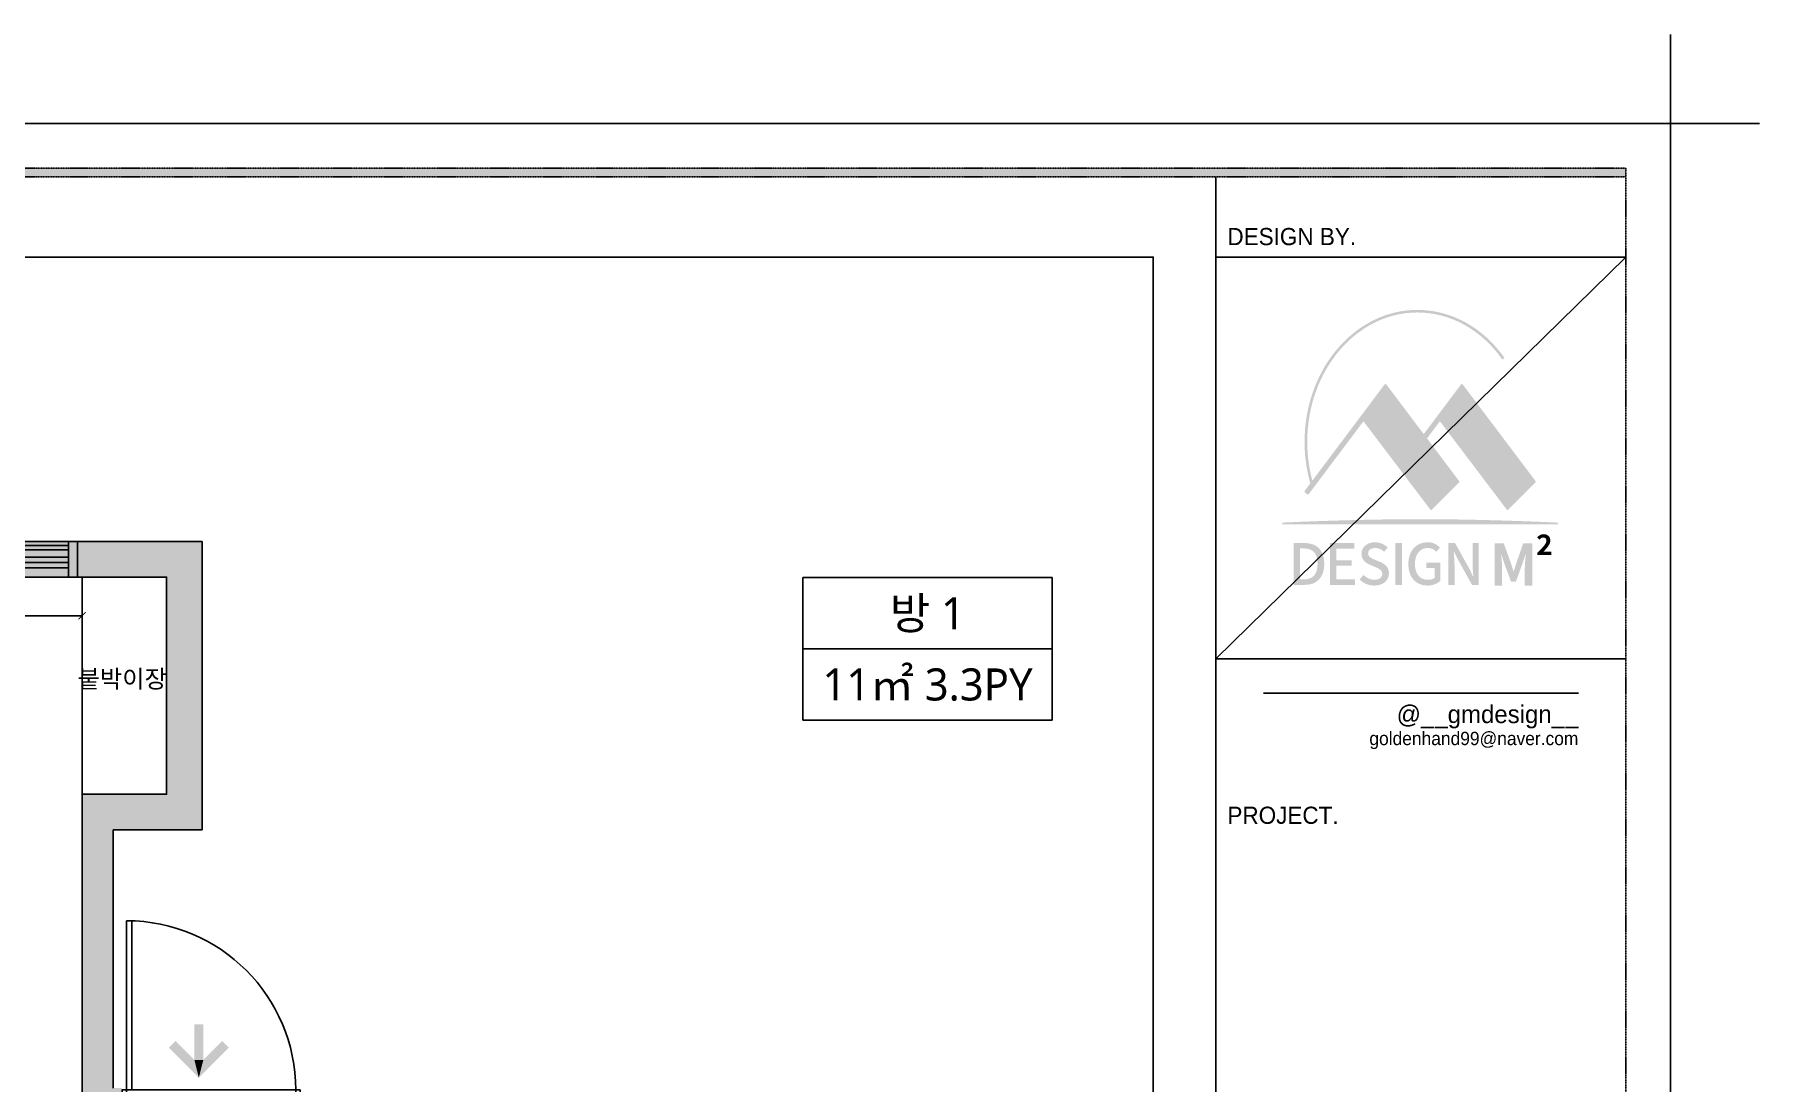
# Model space of a CAD drawing. Header units: millimetres. Extents: x 0 to 460473, y -68369 to 85219.
# Drawn here: x 263340 to 273027, y 16613 to 22497 of the extents above; entities that cross this region are included whole.
import ezdxf
from ezdxf.enums import TextEntityAlignment as Align

# ---------------------------------------------------------------- set-up
doc = ezdxf.new("R2010")
doc.units = ezdxf.units.MM
doc.header["$LTSCALE"] = 50
doc.linetypes.add('HIDDEN2', pattern=[0.1875, 0.125, -0.0625])
doc.layers.add('00', color=7, linetype='Continuous', lineweight=0)
for name, color, linetype in [('DIM', 7, 'Continuous'), ('FORM(YOURNAME)-11', 1, 'Continuous'), ('fur', 6, 'Continuous'), ('ha', 8, 'Continuous'), ('hid', 8, 'HIDDEN2'), ('text', 7, 'Continuous'), ('wall', 2, 'Continuous'), ('win', 4, 'Continuous')]:
    doc.layers.add(name, color=color, linetype=linetype)
doc.styles.add('N 맑은고딕', font='malgun.ttf')
doc.styles.add('NEW 맑은고딕', font='malgun.ttf')
doc.styles.add('YOURNAME', font='')
doc.styles.add('맑은 고딕', font='malgun.ttf')
doc.styles.get('YOURNAME').set_extended_font_data('HYwulM')
doc.dimstyles.new('DH IN40', dxfattribs={"dimscale": 40, "dimtxt": 2.5, "dimasz": 1, "dimexe": 1.5, "dimexo": 1.5, "dimtad": 1, "dimdec": 7, "dimlunit": 6, "dimtxsty": '맑은 고딕', "dimblk": 'ARCHTICK', "dimcen": 2.5, "dimclrd": 256, "dimclre": 256, "dimclrt": 256, "dimadec": 0, "dimazin": 0, "dimtfac": 1, "dimtdec": 7, "dimtix": 1, "dimtmove": 0, "dimatfit": 3, "dimldrblk": 'ARCHTICK', "dimfxl": 1, "dimtfillclr": 1, "dimlwd": -1, "dimlwe": -1, "dimarcsym": 0})

# ---------------------------------------------------------------- blocks, each defined once
blk = doc.blocks.new('FORM-PLAN')
h = blk.add_hatch(color=8)
h.dxf.hatch_style = 2
edge = h.paths.add_edge_path()
edge.add_spline(control_points=[(3341, 47834), (3341, 47834), (3401, 47787), (3401, 47787), (3405, 47783), (3411, 47782), (3416, 47783), (3421, 47783), (3426, 47786), (3429, 47791), (3429, 47791), (4659, 49428), (4659, 49428), (4659, 49428), (6163, 47442), (6163, 47442), (6167, 47437), (6172, 47434), (6178, 47434), (6178, 47434), (6179, 47434), (6179, 47434), (6184, 47434), (6190, 47436), (6193, 47440), (6193, 47440), (6808, 48057), (6808, 48057), (6815, 48064), (6816, 48075), (6810, 48083), (6810, 48083), (6087, 49043), (6087, 49043), (6087, 49043), (6376, 49428), (6376, 49428), (6376, 49428), (7880, 47442), (7880, 47442), (7884, 47437), (7889, 47434), (7895, 47434), (7895, 47434), (7896, 47434), (7896, 47434), (7901, 47434), (7907, 47436), (7910, 47440), (7910, 47440), (8525, 48057), (8525, 48057), (8532, 48064), (8533, 48075), (8527, 48083), (8527, 48083), (6886, 50259), (6886, 50259), (6883, 50265), (6877, 50268), (6870, 50268), (6870, 50268), (6870, 50268), (6870, 50268), (6864, 50268), (6858, 50265), (6854, 50259), (6854, 50259), (6013, 49140), (6013, 49140), (6013, 49140), (5169, 50259), (5169, 50259), (5166, 50265), (5160, 50268), (5153, 50268), (5153, 50268), (5153, 50268), (5153, 50268), (5147, 50268), (5141, 50265), (5137, 50259), (5137, 50259), (3511, 48095), (3511, 48095), (3435, 48377), (3396, 48671), (3396, 48970), (3396, 50570), (4506, 51872), (5870, 51872), (6608, 51872), (7301, 51490), (7773, 50824), (7776, 50819), (7783, 50818), (7787, 50821), (7787, 50821), (7821, 50843), (7821, 50843), (7823, 50845), (7824, 50847), (7825, 50850), (7825, 50852), (7825, 50855), (7823, 50857), (7340, 51539), (6628, 51930), (5870, 51930), (4473, 51930), (3336, 50602), (3336, 48970), (3336, 48649), (3379, 48334), (3465, 48033), (3465, 48033), (3337, 47862), (3337, 47862), (3330, 47854), (3332, 47841), (3341, 47834)], knot_values=[0, 0, 0, 0, 1, 1, 1, 2, 2, 2, 3, 3, 3, 4, 4, 4, 5, 5, 5, 6, 6, 6, 7, 7, 7, 8, 8, 8, 9, 9, 9, 10, 10, 10, 11, 11, 11, 12, 12, 12, 13, 13, 13, 14, 14, 14, 15, 15, 15, 16, 16, 16, 17, 17, 17, 18, 18, 18, 19, 19, 19, 20, 20, 20, 21, 21, 21, 22, 22, 22, 23, 23, 23, 24, 24, 24, 25, 25, 25, 26, 26, 26, 27, 27, 27, 28, 28, 28, 29, 29, 29, 30, 30, 30, 31, 31, 31, 32, 32, 32, 33, 33, 33, 34, 34, 34, 35, 35, 35, 36, 36, 36, 37, 37, 37, 38, 38, 38, 39, 39, 39, 40, 40, 40, 40], degree=3, periodic=0)
h = blk.add_hatch(color=8)
h.dxf.hatch_style = 2
edge = h.paths.add_edge_path()
edge.add_spline(control_points=[(5932, 47229), (4368, 47229), (2838, 47151), (2838, 47151), (2838, 47151), (2838, 47111), (2838, 47111), (2838, 47111), (9026, 47111), (9026, 47111), (9026, 47111), (9026, 47151), (9026, 47151), (9026, 47151), (7496, 47229), (5932, 47229)], knot_values=[0, 0, 0, 0, 1, 1, 1, 2, 2, 2, 3, 3, 3, 4, 4, 4, 5, 5, 5, 5], degree=3, periodic=0)
h = blk.add_hatch(color=8)
h.dxf.hatch_style = 2
edge = h.paths.add_edge_path()
edge.add_spline(control_points=[(8565, 46476), (8688, 46594), (8768, 46675), (8768, 46744), (8768, 46790), (8743, 46818), (8698, 46818), (8663, 46818), (8635, 46795), (8611, 46769), (8611, 46769), (8561, 46820), (8561, 46820), (8604, 46867), (8646, 46893), (8710, 46893), (8799, 46893), (8858, 46836), (8858, 46749), (8858, 46668), (8784, 46585), (8700, 46496), (8724, 46499), (8755, 46501), (8777, 46501), (8777, 46501), (8880, 46501), (8880, 46501), (8880, 46501), (8880, 46422), (8880, 46422), (8880, 46422), (8565, 46422), (8565, 46422), (8565, 46422), (8565, 46476), (8565, 46476)], knot_values=[0, 0, 0, 0, 1, 1, 1, 2, 2, 2, 3, 3, 3, 4, 4, 4, 5, 5, 5, 6, 6, 6, 7, 7, 7, 8, 8, 8, 9, 9, 9, 10, 10, 10, 11, 11, 11, 12, 12, 12, 12], degree=3, periodic=0)
h = blk.add_hatch(color=8)
h.dxf.hatch_style = 2
edge = h.paths.add_edge_path()
edge.add_spline(control_points=[(3090, 46694), (3090, 46694), (3331, 46694), (3331, 46694), (3617, 46694), (3779, 46533), (3779, 46227), (3779, 45923), (3617, 45754), (3339, 45754), (3339, 45754), (3090, 45754), (3090, 45754), (3090, 45754), (3090, 46694), (3090, 46694)], knot_values=[0, 0, 0, 0, 1, 1, 1, 2, 2, 2, 3, 3, 3, 4, 4, 4, 5, 5, 5, 5], degree=3, periodic=0)
edge = h.paths.add_edge_path()
edge.add_spline(control_points=[(3321, 45875), (3521, 45875), (3628, 45994), (3628, 46227), (3628, 46462), (3521, 46573), (3321, 46573), (3321, 46573), (3237, 46573), (3237, 46573), (3237, 46573), (3237, 45875), (3237, 45875), (3237, 45875), (3321, 45875), (3321, 45875)], knot_values=[0, 0, 0, 0, 1, 1, 1, 2, 2, 2, 3, 3, 3, 4, 4, 4, 5, 5, 5, 5], degree=3, periodic=0)
h = blk.add_hatch(color=8)
h.dxf.hatch_style = 2
h.paths.add_polyline_path([(3904, 46694), (4453, 46694), (4453, 46569), (4051, 46569), (4051, 46308), (4392, 46308), (4392, 46183), (4051, 46183), (4051, 45879), (4467, 45879), (4467, 45754), (3904, 45754)])
h = blk.add_hatch(color=8)
h.dxf.hatch_style = 2
edge = h.paths.add_edge_path()
edge.add_spline(control_points=[(4573, 45875), (4573, 45875), (4659, 45978), (4659, 45978), (4726, 45910), (4816, 45867), (4906, 45867), (5018, 45867), (5082, 45920), (5082, 45999), (5082, 46085), (5018, 46111), (4933, 46150), (4933, 46150), (4804, 46206), (4804, 46206), (4714, 46244), (4614, 46315), (4614, 46452), (4614, 46600), (4743, 46711), (4920, 46711), (5029, 46711), (5131, 46665), (5202, 46592), (5202, 46592), (5124, 46498), (5124, 46498), (5066, 46550), (5002, 46582), (4920, 46582), (4825, 46582), (4763, 46536), (4763, 46462), (4763, 46380), (4838, 46350), (4914, 46319), (4914, 46319), (5041, 46264), (5041, 46264), (5151, 46217), (5231, 46148), (5231, 46011), (5231, 45860), (5107, 45738), (4904, 45738), (4776, 45738), (4657, 45789), (4573, 45875)], knot_values=[0, 0, 0, 0, 1, 1, 1, 2, 2, 2, 3, 3, 3, 4, 4, 4, 5, 5, 5, 6, 6, 6, 7, 7, 7, 8, 8, 8, 9, 9, 9, 10, 10, 10, 11, 11, 11, 12, 12, 12, 13, 13, 13, 14, 14, 14, 15, 15, 15, 16, 16, 16, 16], degree=3, periodic=0)
h = blk.add_hatch(color=8)
h.dxf.hatch_style = 2
h.paths.add_polyline_path([(5375, 46694), (5522, 46694), (5522, 45754), (5375, 45754)])
h = blk.add_hatch(color=8)
h.dxf.hatch_style = 2
edge = h.paths.add_edge_path()
edge.add_spline(control_points=[(5666, 46221), (5666, 46527), (5853, 46711), (6099, 46711), (6230, 46711), (6319, 46652), (6376, 46592), (6376, 46592), (6297, 46498), (6297, 46498), (6251, 46545), (6194, 46582), (6104, 46582), (5931, 46582), (5816, 46447), (5816, 46226), (5816, 46003), (5919, 45867), (6110, 45867), (6167, 45867), (6224, 45883), (6257, 45912), (6257, 45912), (6257, 46133), (6257, 46133), (6257, 46133), (6073, 46133), (6073, 46133), (6073, 46133), (6073, 46254), (6073, 46254), (6073, 46254), (6389, 46254), (6389, 46254), (6389, 46254), (6389, 45847), (6389, 45847), (6328, 45785), (6223, 45738), (6095, 45738), (5848, 45738), (5666, 45914), (5666, 46221)], knot_values=[0, 0, 0, 0, 1, 1, 1, 2, 2, 2, 3, 3, 3, 4, 4, 4, 5, 5, 5, 6, 6, 6, 7, 7, 7, 8, 8, 8, 9, 9, 9, 10, 10, 10, 11, 11, 11, 12, 12, 12, 13, 13, 13, 14, 14, 14, 14], degree=3, periodic=0)
h = blk.add_hatch(color=8)
h.dxf.hatch_style = 2
edge = h.paths.add_edge_path()
edge.add_spline(control_points=[(6566, 46694), (6566, 46694), (6716, 46694), (6716, 46694), (6716, 46694), (7024, 46142), (7024, 46142), (7024, 46142), (7122, 45943), (7122, 45943), (7122, 45943), (7128, 45943), (7128, 45943), (7120, 46040), (7109, 46153), (7109, 46255), (7109, 46255), (7109, 46694), (7109, 46694), (7109, 46694), (7248, 46694), (7248, 46694), (7248, 46694), (7248, 45754), (7248, 45754), (7248, 45754), (7098, 45754), (7098, 45754), (7098, 45754), (6790, 46308), (6790, 46308), (6790, 46308), (6692, 46504), (6692, 46504), (6692, 46504), (6686, 46504), (6686, 46504), (6694, 46407), (6705, 46299), (6705, 46197), (6705, 46197), (6705, 45754), (6705, 45754), (6705, 45754), (6566, 45754), (6566, 45754), (6566, 45754), (6566, 46694), (6566, 46694)], knot_values=[0, 0, 0, 0, 1, 1, 1, 2, 2, 2, 3, 3, 3, 4, 4, 4, 5, 5, 5, 6, 6, 6, 7, 7, 7, 8, 8, 8, 9, 9, 9, 10, 10, 10, 11, 11, 11, 12, 12, 12, 13, 13, 13, 14, 14, 14, 15, 15, 15, 16, 16, 16, 16], degree=3, periodic=0)
h = blk.add_hatch(color=8)
h.dxf.hatch_style = 2
edge = h.paths.add_edge_path()
edge.add_spline(control_points=[(7606, 46683), (7606, 46683), (7813, 46683), (7813, 46683), (7813, 46683), (7972, 46240), (7972, 46240), (7992, 46182), (8010, 46119), (8029, 46059), (8029, 46059), (8035, 46059), (8035, 46059), (8055, 46119), (8072, 46182), (8092, 46240), (8092, 46240), (8247, 46683), (8247, 46683), (8247, 46683), (8454, 46683), (8454, 46683), (8454, 46683), (8454, 45738), (8454, 45738), (8454, 45738), (8284, 45738), (8284, 45738), (8284, 45738), (8284, 46132), (8284, 46132), (8284, 46221), (8298, 46352), (8308, 46442), (8308, 46442), (8302, 46442), (8302, 46442), (8302, 46442), (8226, 46220), (8226, 46220), (8226, 46220), (8082, 45823), (8082, 45823), (8082, 45823), (7975, 45823), (7975, 45823), (7975, 45823), (7829, 46220), (7829, 46220), (7829, 46220), (7755, 46442), (7755, 46442), (7755, 46442), (7750, 46442), (7750, 46442), (7759, 46352), (7774, 46221), (7774, 46132), (7774, 46132), (7774, 45738), (7774, 45738), (7774, 45738), (7606, 45738), (7606, 45738), (7606, 45738), (7606, 46683), (7606, 46683)], knot_values=[0, 0, 0, 0, 1, 1, 1, 2, 2, 2, 3, 3, 3, 4, 4, 4, 5, 5, 5, 6, 6, 6, 7, 7, 7, 8, 8, 8, 9, 9, 9, 10, 10, 10, 11, 11, 11, 12, 12, 12, 13, 13, 13, 14, 14, 14, 15, 15, 15, 16, 16, 16, 17, 17, 17, 18, 18, 18, 19, 19, 19, 20, 20, 20, 21, 21, 21, 22, 22, 22, 22], degree=3, periodic=0)
at = {"layer": 'hid'}
h = blk.add_hatch(color=256, dxfattribs=at)
h.dxf.hatch_style = 1
h.paths.add_polyline_path([(-71444, 55115), (10556, 55115), (10556, 54915), (-71444, 54915)])
h.paths.add_polyline_path([(-71444, -2085), (10556, -2085), (10556, -2285), (-71444, -2285)])
at = {"layer": 'Defpoints', "color": 158}
for p, q in [((1346, 54915), (1346, -2085)), ((1346, 53115), (10556, 53115)), ((10556, 53115), (1346, 44093)), ((1346, 44093), (10556, 44093))]:
    blk.add_line(p, q, dxfattribs=at)
at = {"layer": 'Defpoints', "color": 1}
blk.add_lwpolyline([(11556, 58115), (11556, 56115), (13556, 56115)], dxfattribs=at)
at = {"layer": 'Defpoints', "color": 158}
blk.add_lwpolyline([(-69444, 53115), (-64, 53115), (-64, 1215), (-69444, 1215)], close=True, dxfattribs=at)
at = {"layer": 'FORM(YOURNAME)-11', "color": 251}
blk.add_line((2415, 43323), (9487, 43323), dxfattribs=at)
at = {"layer": 'FORM(YOURNAME)-11', "color": 250}
blk.add_lwpolyline([(-72444, -3285), (11556, -3285), (11556, 56115), (-72444, 56115)], close=True, dxfattribs=at)
at = {"layer": 'hid'}
blk.add_lwpolyline([(-71444, 55115), (10556, 55115), (10556, 54915), (-71444, 54915)], close=True, dxfattribs=at)
at = {"layer": 'hid', "color": 158}
blk.add_lwpolyline([(-71444, -2285), (10556, -2285), (10556, 55115), (-71444, 55115)], close=True, dxfattribs=at)
at = {"layer": '00', "style": 'NEW 맑은고딕'}
for tag, p in [('1', (9905, 18188)), ('2', (9905, 17544)), ('3', (9905, 16257)), ('4', (9905, 14326)), ('5', (9905, 12009)), ('6', (9905, 9757)), ('7', (9905, 7504)), ('8', (9905, 5252)), ('9', (9905, 2999)), ('10', (5655, 811)), ('11', (9905, 747)), ('12', (5655, -1441)), ('13', (9905, -1441))]:
    blk.add_attdef(tag, text='', height=520, dxfattribs=at).set_placement(p, align=Align.MIDDLE_RIGHT)
at = {"layer": 'FORM(YOURNAME)-11', "color": 14, "style": 'YOURNAME'}
for s, p in [('DESIGN BY.', (1603, 53577)), ('PROJECT.', (1603, 40579))]:
    blk.add_text(s, height=386.1, dxfattribs=at).set_placement(p, align=Align.MIDDLE_LEFT)
for s, height, width, p in [('@__gmdesign__', 400, 1.03, (9487, 42649)), ('goldenhand99@naver.com', 300, 0.995, (9487, 42154))]:
    blk.add_text(s, height=height, dxfattribs=dict(at, width=width)).set_placement(p, align=Align.RIGHT)
blk = doc.blocks.new('AUDIT_I_020313153326-105')
at = {"color": 0, "linetype": 'Continuous'}
for p, q in [((955, 59.5), (45, 59.5)), ((975, 90), (55, 90)), ((25, -90), (975, -90)), ((955, -60.5), (45, -60.5))]:
    blk.add_line(p, q, dxfattribs=at)
blk.add_lwpolyline([(55, 1039.5), (55, 90), (25, 90), (25, 1040)], dxfattribs=at)
for points in [[(45, 59.5), (25, 59.5), (25, 90), (0, 90), (0, -90), (25, -90), (25, -60.5), (45, -60.5)], [(1000, 90), (975, 90), (975, 59.5), (955, 59.5), (955, -60.5), (975, -60.5), (975, -90), (1000, -90)]]:
    blk.add_lwpolyline(points, close=True, dxfattribs=at)
blk.add_arc((25, 90), 950, 0, 90, dxfattribs=at)
blk = doc.blocks.new('2600')
at = {"layer": 'win'}
for p, q in [((7239.2, -153521), (9759.2, -153521)), ((8549.2, -153771), (8549.2, -153471)), ((7249.2, -153608.5), (9749.2, -153608.5)), ((7249.2, -153608.5), (9749.2, -153608.5)), ((7249.2, -153721), (9749.2, -153721))]:
    blk.add_line(p, q, dxfattribs=at)
for points in [[(7199.2, -153721), (7249.2, -153721), (7249.2, -153521), (7199.2, -153521)], [(9799.2, -153721), (9749.2, -153721), (9749.2, -153521), (9799.2, -153521)]]:
    blk.add_lwpolyline(points, close=True, dxfattribs=at)
for points in [[(7249.2, -153543.5), (8579.2, -153543.5), (8579.2, -153568.5), (7249.2, -153568.5)], [(7249.2, -153638.5), (8579.2, -153638.5), (8579.2, -153668.5), (7249.2, -153668.5)], [(9749.2, -153568.5), (8519.2, -153568.5), (8519.2, -153593.5), (9749.2, -153593.5)], [(9749.2, -153668.5), (8519.2, -153668.5), (8519.2, -153698.5), (9749.2, -153698.5)]]:
    blk.add_lwpolyline(points, dxfattribs=at)
blk = doc.blocks.new('EWEDSF')
at = {"layer": 'ha', "transparency": 33554559}
h = blk.add_hatch(color=256, dxfattribs=at)
h.dxf.hatch_style = 1
h.paths.add_polyline_path([(228854, 34359.7), (227259, 34359.7), (227259, 37049.7), (227259, 38269.7), (230434, 38269.7), (230434, 37049.7), (229959, 37049.7), (229959, 34359.7), (229784, 34359.7), (229784, 34159.7), (230134, 34159.7), (230134, 35199.7), (230184, 35199.7), (230184, 35399.7), (230134, 35399.7), (230134, 36849.7), (230634, 36849.7), (230634, 38469.7), (227259, 38469.7), (227259, 39079.7), (227084, 39079.7), (227084, 34159.7), (228854, 34159.7)])
for points in [[(230640.2, 35557.9), (230590.2, 35557.9), (230640.2, 35758.8), (230590.2, 35758.8)], [(230446.8, 35627.3), (230615.2, 35458.7), (230484.2, 35664.3), (230590.2, 35557.9)], [(230783.5, 35627.3), (230615.2, 35458.7), (230746.1, 35664.3), (230640.2, 35557.9)], [(230615.2, 35458.7), (230615.2, 35458.7), (230640.2, 35557.9), (230590.2, 35557.9)]]:
    blk.add_solid(points)
at = {"layer": 'wall', "color": 2}
for p, q in [((230634, 38469.7), (227259, 38469.7)), ((230634, 36849.7), (230634, 38469.7)), ((230434, 38269.7), (227259, 38269.7)), ((230434, 37049.7), (230434, 38269.7)), ((230434, 37049.7), (229959, 37049.7)), ((229959, 34359.7), (229959, 37049.7)), ((230634, 36849.7), (230134, 36849.7)), ((230134, 35399.7), (230134, 36849.7))]:
    blk.add_line(p, q, dxfattribs=at)
at = {"layer": 'fur', "xscale": -1}
blk.add_blockref('2600', (237133.2, 191990.7), dxfattribs=at)
at = {"layer": 'win'}
blk.add_blockref('AUDIT_I_020313153326-105', (230184, 35299.7), dxfattribs=at)
blk = doc.blocks.new('A$C12b52551')
at = {"layer": 'text'}
for points in [[(0, 800), (1400, 800), (1400, 400), (0, 400)], [(0, 400), (1400, 400), (1400, 0), (0, 0)]]:
    blk.add_lwpolyline(points, close=True, dxfattribs=at)
at = {"layer": 'text', "style": 'NEW 맑은고딕'}
for tag, p in [('공간', (700, 600)), ('현재', (700, 200))]:
    blk.add_attdef(tag, text='', height=180, dxfattribs=at).set_placement(p, align=Align.MIDDLE_CENTER)
blk = doc.blocks.new('_ArchTick')
at = {"color": 0, "linetype": 'ByBlock', "const_width": 0.15}
blk.add_lwpolyline([(-0.5, -0.5), (0.5, 0.5)], dxfattribs=at)
blk = doc.blocks.new('*D292')
at = {"layer": 'Defpoints', "color": 0, "transparency": 16777216}
for p in [(260906.3, 19450.8), (263606.3, 19450.8), (263606.3, 19233.3)]:
    blk.add_point(p, dxfattribs=at)
at = {"layer": 'DIM', "transparency": 16777216}
for p, q in [((260906.3, 19390.8), (260906.3, 19173.3)), ((263606.3, 19390.8), (263606.3, 19173.3)), ((260906.3, 19233.3), (263606.3, 19233.3))]:
    blk.add_line(p, q, dxfattribs=at)
at = {"layer": 'DIM', "transparency": 16777216, "xscale": 40, "yscale": 40, "zscale": 40, "rotation": 180}
blk.add_blockref('_ArchTick', (260906.3, 19233.3), dxfattribs=at)
at = {"layer": 'DIM', "transparency": 16777216, "xscale": 40, "yscale": 40, "zscale": 40}
blk.add_blockref('_ArchTick', (263606.3, 19233.3), dxfattribs=at)
at = {"layer": 'DIM', "transparency": 16777216, "insert": (262256.3, 19310), "char_height": 100, "attachment_point": 5, "style": '맑은 고딕'}
blk.add_mtext('2700', dxfattribs=at)

msp = doc.modelspace()

# ---------------------------------------------------------------- linework, layer by layer
at = {"layer": 'fur'}
msp.add_lwpolyline([(263606.33845055, 19450.82911102), (264081.33845055, 19450.82911102), (264081.33845055, 18230.82911102), (263606.33845055, 18230.82911102)], close=True, dxfattribs=at)

# ---------------------------------------------------------------- block references
at = {"xscale": 0.2500000000000001, "yscale": 0.2500000000000001, "zscale": 0.2500000000000001}
msp.add_blockref('FORM-PLAN', (269638.3424709, 7968.49376636), dxfattribs=at)
at = {"layer": 'ha'}
msp.add_blockref('EWEDSF', (33647.33979909, -18818.86598799), dxfattribs=at)
at = {"layer": 'text'}
msp.add_blockref('A$C12b52551', (267654.73881766, 18647.8107707), dxfattribs=at).add_auto_attribs({'현재': '11㎡ 3.3PY', '공간': '방 1'})

# ---------------------------------------------------------------- texts
at = {"layer": 'text', "insert": (263581.34411811, 18928.68879636), "char_height": 100, "attachment_point": 1, "style": 'N 맑은고딕'}
msp.add_mtext_dynamic_manual_height_columns('붙박이장', width=2503.2681092748, gutter_width=500, heights=[0], dxfattribs=at)

# ---------------------------------------------------------------- dimensions: what is measured, and where the dimension line sits
at = {"layer": 'DIM'}
dim = msp.add_linear_dim(base=(263606.33845055, 19233.29766633), p1=(260906.33848351, 19450.82911102), p2=(263606.33845055, 19450.82911102), text='2700', dimstyle='DH IN40', dxfattribs=at)
dim.commit()
dim.dimension.update_dxf_attribs({"geometry": '*D292', "text_midpoint": (262256.33846703, 19309.9620685)})

doc.saveas('drawing.dxf')
